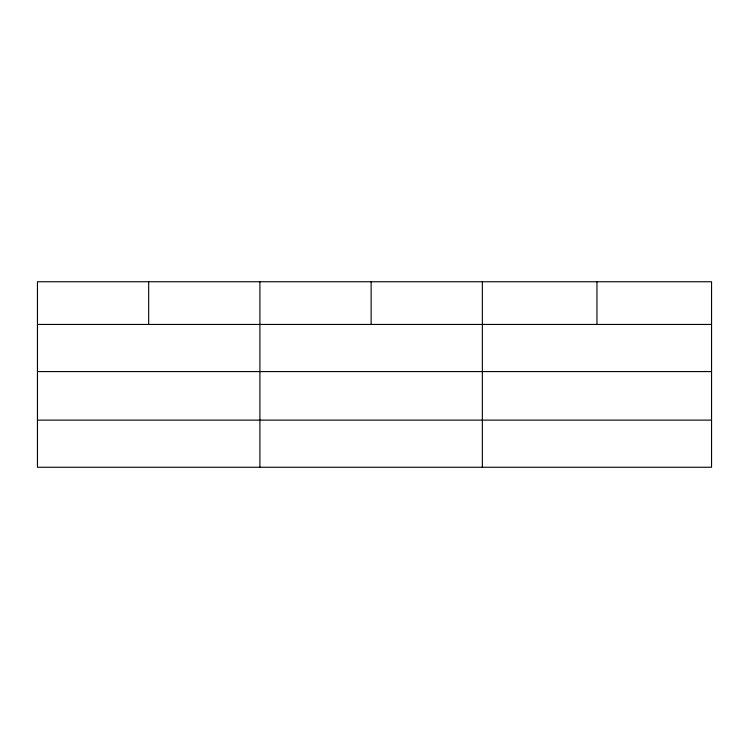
<?xml version="1.0" encoding="UTF-8"?>
<svg xmlns="http://www.w3.org/2000/svg" width="749" height="749" viewBox="0 0 749 749"><rect width="100%" height="100%" fill="white"/><g stroke="black" fill="none" stroke-linecap="round" stroke-linejoin="round"><path stroke-width="1.12" d="M711.55 371.579L711.55 281.746L37.45 281.746L37.45 467.254L711.55 467.254L711.55 371.579L37.45 371.579M37.45 324.448L711.55 324.448M37.45 420.123L711.55 420.123M596.953 281.746L596.953 324.448M482.356 281.746L482.356 467.254M371.13 281.746L371.13 324.448M259.903 281.746L259.903 467.254M148.677 281.746L148.677 324.448"/></g></svg>
